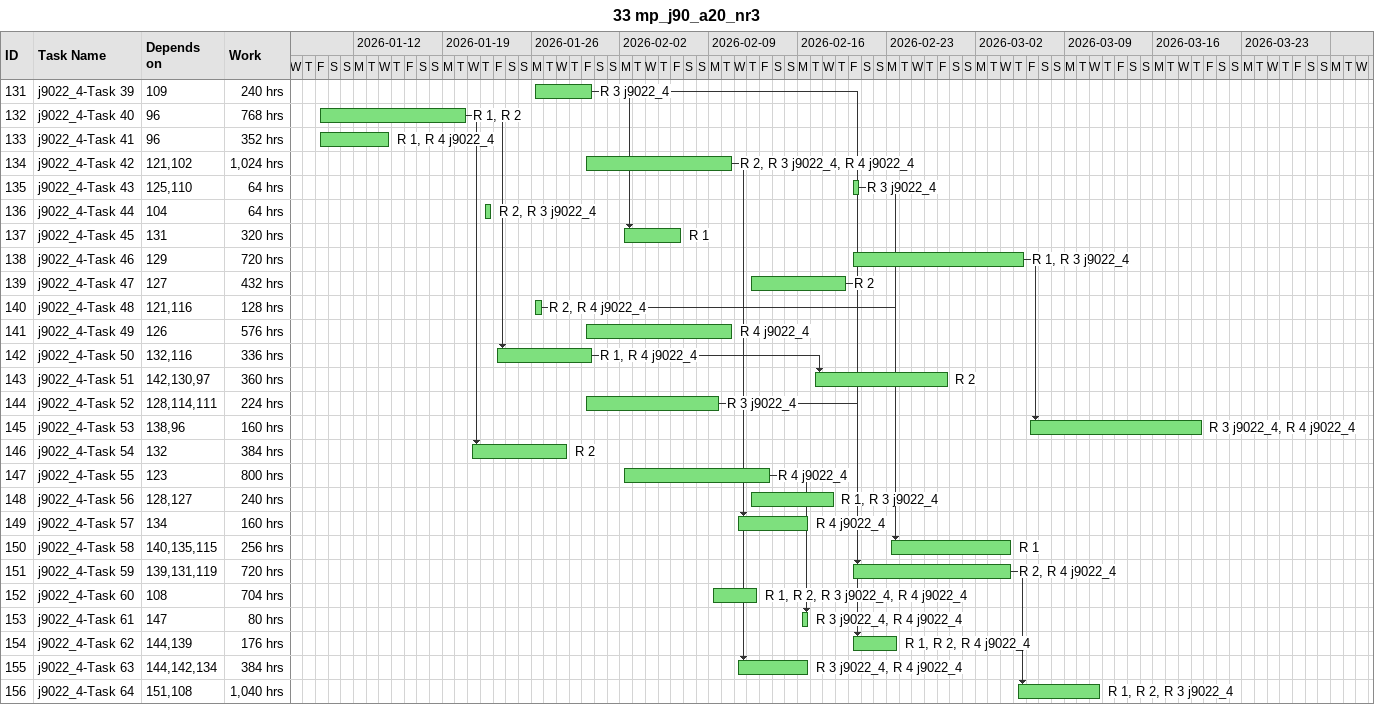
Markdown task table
33 mp_j90_a20_nr3

| ID | Task | Start | Finish | Predecessors | Resources | Work (h) |
|---|---|---|---|---|---|---|
| 131 | j9022_4-Task 39 | 2026-01-26 | 2026-01-30 | 109 | R 3 j9022_4 | 240 |
| 132 | j9022_4-Task 40 | 2026-01-09 | 2026-01-20 | 96 | R 1, R 2 | 768 |
| 133 | j9022_4-Task 41 | 2026-01-09 | 2026-01-14 | 96 | R 1, R 4 j9022_4 | 352 |
| 134 | j9022_4-Task 42 | 2026-01-30 | 2026-02-10 | 121, 102 | R 2, R 3 j9022_4, R 4 j9022_4 | 1024 |
| 135 | j9022_4-Task 43 | 2026-02-20 | 2026-02-20 | 125, 110 | R 3 j9022_4 | 64 |
| 136 | j9022_4-Task 44 | 2026-01-22 | 2026-01-22 | 104 | R 2, R 3 j9022_4 | 64 |
| 137 | j9022_4-Task 45 | 2026-02-02 | 2026-02-06 | 131 | R 1 | 320 |
| 138 | j9022_4-Task 46 | 2026-02-20 | 2026-03-05 | 129 | R 1, R 3 j9022_4 | 720 |
| 139 | j9022_4-Task 47 | 2026-02-12 | 2026-02-19 | 127 | R 2 | 432 |
| 140 | j9022_4-Task 48 | 2026-01-26 | 2026-01-26 | 121, 116 | R 2, R 4 j9022_4 | 128 |
| 141 | j9022_4-Task 49 | 2026-01-30 | 2026-02-10 | 126 | R 4 j9022_4 | 576 |
| 142 | j9022_4-Task 50 | 2026-01-23 | 2026-01-30 | 132, 116 | R 1, R 4 j9022_4 | 336 |
| 143 | j9022_4-Task 51 | 2026-02-17 | 2026-02-27 | 142, 130, 97 | R 2 | 360 |
| 144 | j9022_4-Task 52 | 2026-01-30 | 2026-02-09 | 128, 114, 111 | R 3 j9022_4 | 224 |
| 145 | j9022_4-Task 53 | 2026-03-06 | 2026-03-19 | 138, 96 | R 3 j9022_4, R 4 j9022_4 | 160 |
| 146 | j9022_4-Task 54 | 2026-01-21 | 2026-01-28 | 132 | R 2 | 384 |
| 147 | j9022_4-Task 55 | 2026-02-02 | 2026-02-13 | 123 | R 4 j9022_4 | 800 |
| 148 | j9022_4-Task 56 | 2026-02-12 | 2026-02-18 | 128, 127 | R 1, R 3 j9022_4 | 240 |
| 149 | j9022_4-Task 57 | 2026-02-11 | 2026-02-16 | 134 | R 4 j9022_4 | 160 |
| 150 | j9022_4-Task 58 | 2026-02-23 | 2026-03-04 | 140, 135, 115 | R 1 | 256 |
| 151 | j9022_4-Task 59 | 2026-02-20 | 2026-03-04 | 139, 131, 119 | R 2, R 4 j9022_4 | 720 |
| 152 | j9022_4-Task 60 | 2026-02-09 | 2026-02-12 | 108 | R 1, R 2, R 3 j9022_4, R 4 j9022_4 | 704 |
| 153 | j9022_4-Task 61 | 2026-02-16 | 2026-02-16 | 147 | R 3 j9022_4, R 4 j9022_4 | 80 |
| 154 | j9022_4-Task 62 | 2026-02-20 | 2026-02-23 | 144, 139 | R 1, R 2, R 4 j9022_4 | 176 |
| 155 | j9022_4-Task 63 | 2026-02-11 | 2026-02-16 | 144, 142, 134 | R 3 j9022_4, R 4 j9022_4 | 384 |
| 156 | j9022_4-Task 64 | 2026-03-05 | 2026-03-11 | 151, 108 | R 1, R 2, R 3 j9022_4 | 1040 |
